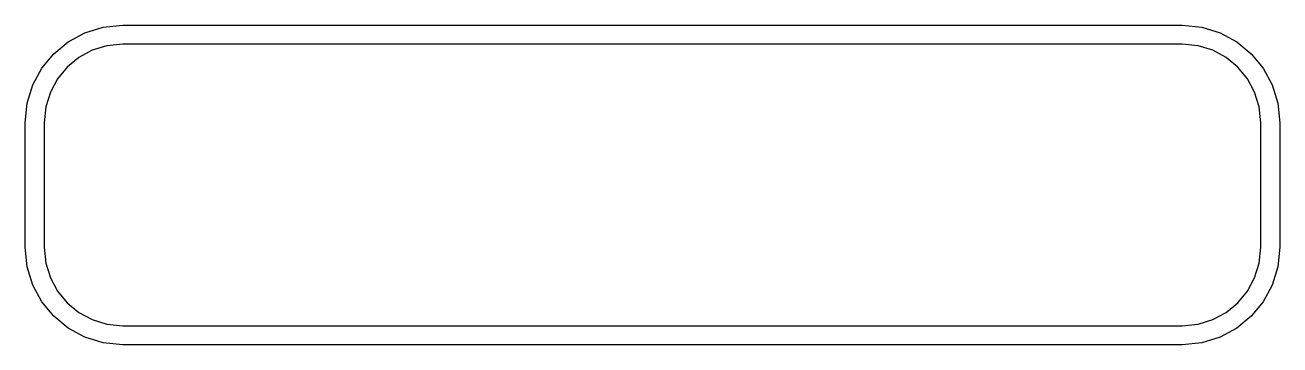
# Model space of a CAD drawing. Extents: x 6 to 151, y 7 to 44.
import ezdxf

# ---------------------------------------------------------------- set-up
doc = ezdxf.new("R2010")
doc.units = 0
doc.layers.add('Layer_1', color=7, linetype='CONTINUOUS')

msp = doc.modelspace()

# ---------------------------------------------------------------- linework, layer by layer
at = {"layer": 'Layer_1', "color": 7}
for p, q in [((15.395575, 43.28838), (17.673921, 43.51804)), ((17.673921, 43.51804), (32.969088, 43.51804)), ((32.969088, 43.51804), (48.264254, 43.51804)), ((48.264254, 43.51804), (63.559421, 43.51804)), ((63.559421, 43.51804), (78.854587, 43.51804)), ((78.854587, 43.51804), (94.149753, 43.51804)), ((94.149753, 43.51804), (109.44492, 43.51804)), ((109.44492, 43.51804), (124.74009, 43.51804)), ((124.74009, 43.51804), (140.03525, 43.51804)), ((140.03525, 43.51804), (142.3136, 43.28838)), ((11.353275, 41.58743), (13.273543, 42.62969)), ((13.273543, 42.62969), (15.395575, 43.28838)), ((142.3136, 43.28838), (144.43563, 42.62969)), ((144.43563, 42.62969), (146.35589, 41.58743)), ((9.680225, 40.20705), (11.353275, 41.58743)), ((14.119773, 40.59729), (12.574466, 39.76307)), ((15.831379, 41.12376), (14.119773, 40.59729)), ((17.673921, 41.30711), (15.831379, 41.12376)), ((32.969088, 41.30711), (17.673921, 41.30711)), ((48.264254, 41.30711), (32.969088, 41.30711)), ((63.559421, 41.30711), (48.264254, 41.30711)), ((78.854587, 41.30711), (63.559421, 41.30711)), ((94.149753, 41.30711), (78.854587, 41.30711)), ((109.44492, 41.30711), (94.149753, 41.30711)), ((124.74009, 41.30711), (109.44492, 41.30711)), ((140.03525, 41.30711), (124.74009, 41.30711)), ((141.87771, 41.12376), (140.03525, 41.30711)), ((143.58909, 40.59729), (141.87771, 41.12376)), ((145.13409, 39.76307), (143.58909, 40.59729)), ((146.35589, 41.58743), (148.02894, 40.20705)), ((8.299844, 38.534), (9.680225, 40.20705)), ((12.574466, 39.76307), (11.230824, 38.65645)), ((146.47737, 38.65645), (145.13409, 39.76307)), ((148.02894, 40.20705), (149.40932, 38.534)), ((7.257584, 36.61373), (8.299844, 38.534)), ((11.230824, 38.65645), (10.124209, 37.31281)), ((147.58362, 37.31281), (146.47737, 38.65645)), ((149.40932, 38.534), (150.45158, 36.61373)), ((6.598896, 34.4917), (7.257584, 36.61373)), ((10.124209, 37.31281), (9.289986, 35.7675)), ((148.41753, 35.7675), (147.58362, 37.31281)), ((150.45158, 36.61373), (151.11027, 34.4917)), ((9.289986, 35.7675), (8.763519, 34.0559)), ((148.94378, 34.0559), (148.41753, 35.7675)), ((6.369233, 32.21336), (6.598896, 34.4917)), ((8.763519, 34.0559), (8.580171, 32.21336)), ((149.12704, 32.21336), (148.94378, 34.0559)), ((151.11027, 34.4917), (151.33993, 32.21336)), ((6.369233, 30.41526), (6.369233, 32.21336)), ((8.580171, 32.21336), (8.580171, 30.41526)), ((149.12704, 30.41526), (149.12704, 32.21336)), ((151.33993, 32.21336), (151.33993, 30.41526)), ((6.369233, 28.61716), (6.369233, 30.41526)), ((8.580171, 30.41526), (8.580171, 28.61716)), ((149.12704, 28.61716), (149.12704, 30.41526)), ((151.33993, 30.41526), (151.33993, 28.61716)), ((6.369233, 26.81907), (6.369233, 28.61716)), ((8.580171, 28.61716), (8.580171, 26.81907)), ((149.12704, 26.81907), (149.12704, 28.61716)), ((151.33993, 28.61716), (151.33993, 26.81907)), ((6.369233, 25.02097), (6.369233, 26.81907)), ((8.580171, 26.81907), (8.580171, 25.02097)), ((149.12704, 25.02097), (149.12704, 26.81907)), ((151.33993, 26.81907), (151.33993, 25.02097)), ((6.369233, 23.22288), (6.369233, 25.02097)), ((8.580171, 25.02097), (8.580171, 23.22288)), ((149.12704, 23.22288), (149.12704, 25.02097)), ((151.33993, 25.02097), (151.33993, 23.22288)), ((6.369233, 21.42478), (6.369233, 23.22288)), ((8.580171, 23.22288), (8.580171, 21.42478)), ((149.12704, 21.42478), (149.12704, 23.22288)), ((151.33993, 23.22288), (151.33993, 21.42478)), ((6.369233, 19.62669), (6.369233, 21.42478)), ((8.580171, 21.42478), (8.580171, 19.62669)), ((149.12704, 19.62669), (149.12704, 21.42478)), ((151.33993, 21.42478), (151.33993, 19.62669)), ((6.369233, 17.82859), (6.369233, 19.62669)), ((8.580171, 19.62669), (8.580171, 17.82859)), ((149.12704, 17.82859), (149.12704, 19.62669)), ((151.33993, 19.62669), (151.33993, 17.82859)), ((6.598896, 15.55024), (6.369233, 17.82859)), ((8.580171, 17.82859), (8.763519, 15.98613)), ((148.94378, 15.98613), (149.12704, 17.82859)), ((151.33993, 17.82859), (151.11027, 15.55024)), ((8.763519, 15.98613), (9.289986, 14.27475)), ((148.41753, 14.27475), (148.94378, 15.98613)), ((7.257584, 13.42821), (6.598896, 15.55024)), ((151.11027, 15.55024), (150.45158, 13.42821)), ((8.299844, 11.50794), (7.257584, 13.42821)), ((9.289986, 14.27475), (10.124209, 12.72975)), ((147.58362, 12.72975), (148.41753, 14.27475)), ((150.45158, 13.42821), (149.40932, 11.50794)), ((10.124209, 12.72975), (11.230824, 11.38647)), ((146.47737, 11.38647), (147.58362, 12.72975)), ((9.680225, 9.83489), (8.299844, 11.50794)), ((11.230824, 11.38647), (12.574466, 10.28021)), ((12.574466, 10.28021), (14.119773, 9.4463)), ((143.58909, 9.4463), (145.13409, 10.28021)), ((145.13409, 10.28021), (146.47737, 11.38647)), ((149.40932, 11.50794), (148.02894, 9.83489)), ((11.353275, 8.45451), (9.680225, 9.83489)), ((14.119773, 9.4463), (15.831379, 8.92006)), ((15.831379, 8.92006), (17.673921, 8.73679)), ((17.673921, 8.73679), (32.969088, 8.73679)), ((32.969088, 8.73679), (48.264254, 8.73679)), ((48.264254, 8.73679), (63.559421, 8.73679)), ((63.559421, 8.73679), (78.854587, 8.73679)), ((78.854587, 8.73679), (94.149753, 8.73679)), ((94.149753, 8.73679), (109.44492, 8.73679)), ((109.44492, 8.73679), (124.74009, 8.73679)), ((124.74009, 8.73679), (140.03525, 8.73679)), ((140.03525, 8.73679), (141.87771, 8.92006)), ((141.87771, 8.92006), (143.58909, 9.4463)), ((148.02894, 9.83489), (146.35589, 8.45451)), ((13.273543, 7.41225), (11.353275, 8.45451)), ((15.395575, 6.75357), (13.273543, 7.41225)), ((144.43563, 7.41225), (142.3136, 6.75357)), ((146.35589, 8.45451), (144.43563, 7.41225)), ((17.673921, 6.5239), (15.395575, 6.75357)), ((32.969088, 6.5239), (17.673921, 6.5239)), ((48.264254, 6.5239), (32.969088, 6.5239)), ((63.559421, 6.5239), (48.264254, 6.5239)), ((78.854587, 6.5239), (63.559421, 6.5239)), ((94.149753, 6.5239), (78.854587, 6.5239)), ((109.44492, 6.5239), (94.149753, 6.5239)), ((124.74009, 6.5239), (109.44492, 6.5239)), ((140.03525, 6.5239), (124.74009, 6.5239)), ((142.3136, 6.75357), (140.03525, 6.5239))]:
    msp.add_line(p, q, dxfattribs=at)

doc.saveas('drawing.dxf')
